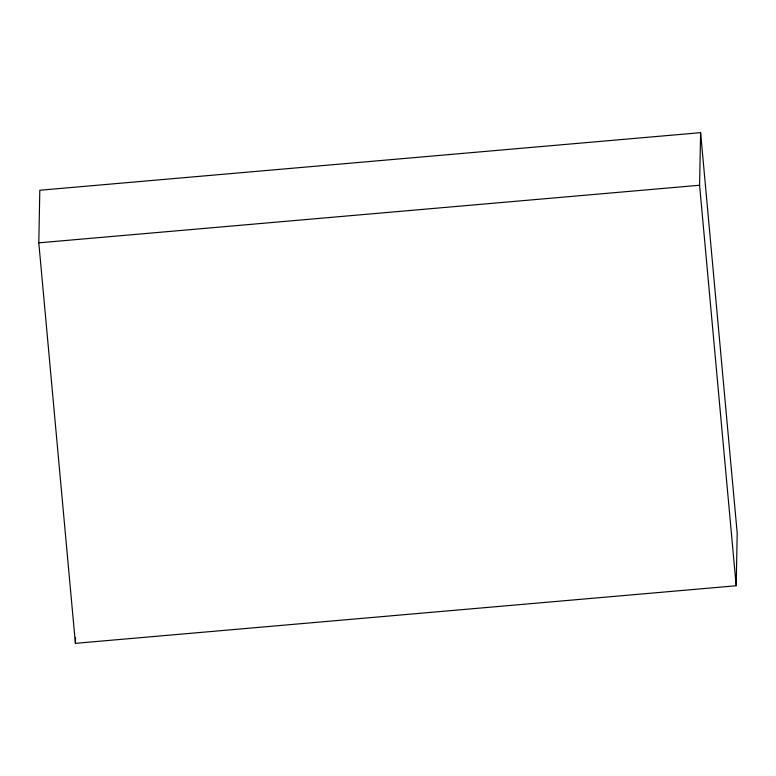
<?xml version="1.0" encoding="UTF-8"?>
<svg xmlns="http://www.w3.org/2000/svg" width="776" height="776" viewBox="0 0 776 776"><rect width="100%" height="100%" fill="white"/><g stroke="black" fill="none" stroke-linecap="round" stroke-linejoin="round"><path stroke-width="1.16" d="M38.8 242.839L39.809 190.246L700.602 132.657L737.2 533.16L736.191 585.754L75.398 643.343L38.8 242.839L699.593 185.251L700.602 132.657M75.398 643.343L75.514 637.368M699.593 185.251L736.191 585.754"/></g></svg>
